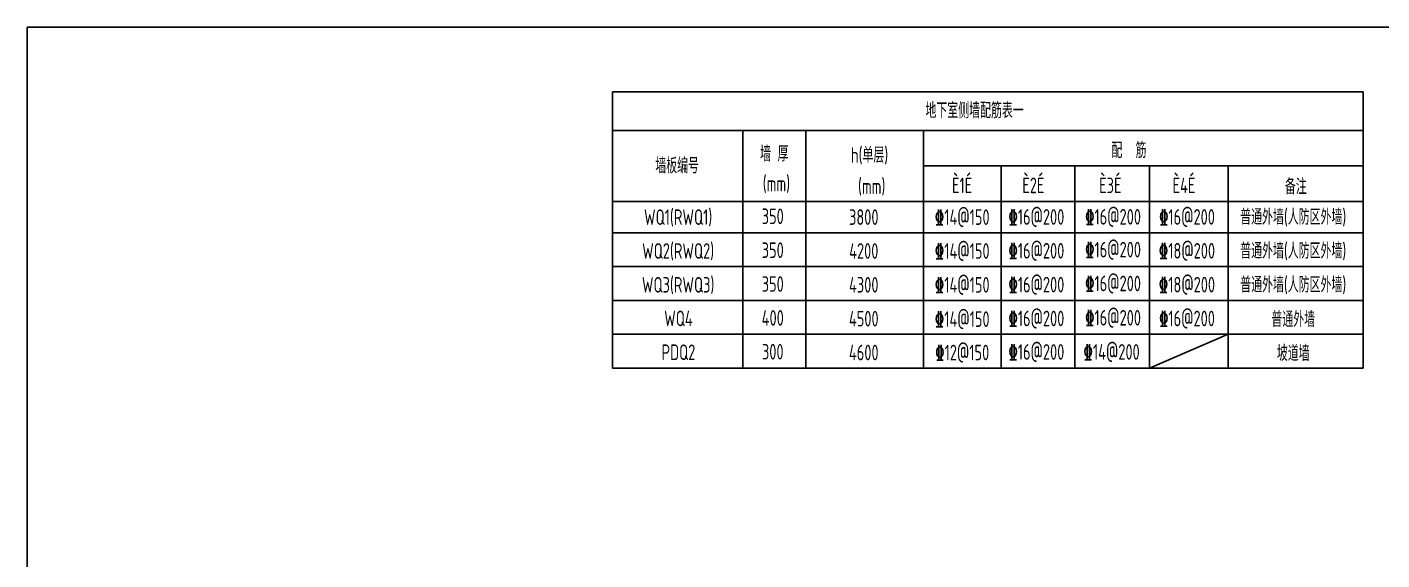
# Model space of a CAD drawing. Header units: millimetres. Extents: x 156735 to 386235, y 467499 to 703525.
# Drawn here: x 156735 to 208877, y 683013 to 703525 of the extents above; entities that cross this region are included whole.
import ezdxf
from ezdxf.enums import TextEntityAlignment as Align

# ---------------------------------------------------------------- set-up
doc = ezdxf.new("R2010")
doc.units = ezdxf.units.MM
doc.header["$LTSCALE"] = 100
doc.layers.add('Q-AXIS', color=3, linetype='Continuous')
doc.layers.add('Q-TEXT', color=2, linetype='Continuous')
doc.styles.add('TSSD_REIN', font='Tssdeng.shx', dxfattribs={"width": 0.7, "bigfont": 'hztxt.shx'})

msp = doc.modelspace()

# ---------------------------------------------------------------- linework, layer by layer
at = {"layer": 'Q-AXIS'}
msp.add_lwpolyline([(156734.8, 703525.4), (386234.8, 703525.4), (386234.8, 467498.7), (156734.8, 467498.7)], close=True, dxfattribs=at)
at = {"layer": 'Q-TEXT'}
for p, q in [((179262.1, 701032.4), (208156.9, 701032.4)), ((179262.1, 701032.4), (179262.1, 690396.6)), ((208156.9, 701032.4), (208156.9, 690396.6)), ((179262.1, 699549.2), (208156.9, 699549.2)), ((184285.8, 699549.2), (184285.8, 690396.6)), ((186699.9, 699549.2), (186699.9, 690396.6)), ((191231.5, 699549.2), (191231.5, 690396.6)), ((191231.5, 698183.2), (208156.9, 698183.2)), ((194226.2, 698183.2), (194226.2, 690396.6)), ((197061.4, 698183.2), (197061.4, 690396.6)), ((199928.5, 698183.2), (199928.5, 690396.6)), ((202955.2, 698183.2), (202955.2, 690396.6)), ((179262.1, 696817.2), (208156.9, 696817.2)), ((179262.1, 695609.4), (208156.9, 695609.4)), ((179262.1, 694306.2), (208156.9, 694306.2)), ((179262.1, 693003), (208156.9, 693003)), ((179262.1, 691699.8), (208156.9, 691699.8)), ((199928.5, 690396.6), (202955.2, 691699.8)), ((179262.1, 690396.6), (208156.9, 690396.6))]:
    msp.add_line(p, q, dxfattribs=at)

# ---------------------------------------------------------------- texts
at = {"layer": 'Q-TEXT', "style": 'TSSD_REIN', "width": 0.7}
for s, p in [('地下室侧墙配筋表一', (193200.7, 700015.6)), ('%%2001%%201', (192719.2, 697131.6)), ('%%2002%%201', (195462.1, 697131.6)), ('%%2003%%201', (198424.9, 697131.6)), ('%%2004%%201', (201260.1, 697131.6))]:
    msp.add_text(s, height=600, dxfattribs=at).set_placement(p, align=Align.CENTER)
for s, p in [('墙 厚', (185492.7, 698679.3)), ('h(单层)', (189159, 698601.3)), ('配  筋', (199140.3, 698813.6)), ('(mm)', (185573.9, 697500.2)), ('(mm)', (189240.3, 697399.4)), ('备注', (205563.2, 697416.4)), ('WQ1(RWQ1)', (181790.4, 696211.3)), ('350', (185433, 696241.4)), ('3800', (188935.5, 696210.3)), ('%%13214@150', (192725.8, 696213.3)), ('%%13216@200', (195579.1, 696220.6)), ('%%13216@200', (198529.6, 696224.7)), ('%%13216@200', (201375, 696220.6)), ('普通外墙(人防区外墙)', (205465, 696215.6)), ('WQ2(RWQ2)', (181790.4, 694908.1)), ('350', (185433, 694938.1)), ('4200', (188935.5, 694907.1)), ('%%13214@150', (192725.8, 694910.1)), ('%%13216@200', (195579.1, 694917.4)), ('%%13216@200', (198529.6, 694962.1)), ('%%13218@200', (201375, 694917.4)), ('普通外墙(人防区外墙)', (205465, 694912.4)), ('%%13216@200', (198529.6, 693658.9)), ('WQ3(RWQ3)', (181790.4, 693604.9)), ('350', (185433, 693634.9)), ('4300', (188935.5, 693603.9)), ('%%13214@150', (192725.8, 693606.9)), ('%%13216@200', (195579.1, 693614.2)), ('%%13218@200', (201375, 693614.2)), ('普通外墙(人防区外墙)', (205465, 693609.2)), ('WQ4', (181802.6, 692310.4)), ('400', (185433, 692331.7)), ('4500', (188935.5, 692300.7)), ('%%13214@150', (192725.8, 692287.4)), ('%%13216@200', (195579.1, 692311)), ('%%13216@200', (198529.6, 692339.4)), ('%%13216@200', (201375, 692311)), ('普通外墙', (205465, 692306)), ('%%13216@200', (195579.1, 691024.1)), ('%%13214@200', (198475.7, 691024.1)), ('PDQ2', (181802.6, 691007.2)), ('300', (185433, 691028.5)), ('4600', (188935.5, 690997.5)), ('%%13212@150', (192725.8, 691000.5)), ('坡道墙', (205465, 691002.8))]:
    msp.add_text(s, height=600, dxfattribs=at).set_placement(p, align=Align.MIDDLE)
msp.add_text('墙板编号', height=600, rotation=360, dxfattribs=at).set_placement((181753.5, 698223.8), align=Align.MIDDLE)

doc.saveas('drawing.dxf')
